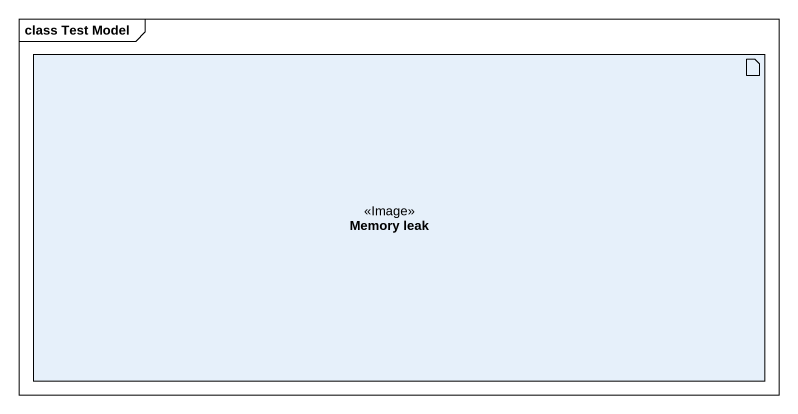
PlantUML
@startuml
mainframe class Test Model
artifact "Memory leak" as Memory_leak <<Image>>
@enduml
